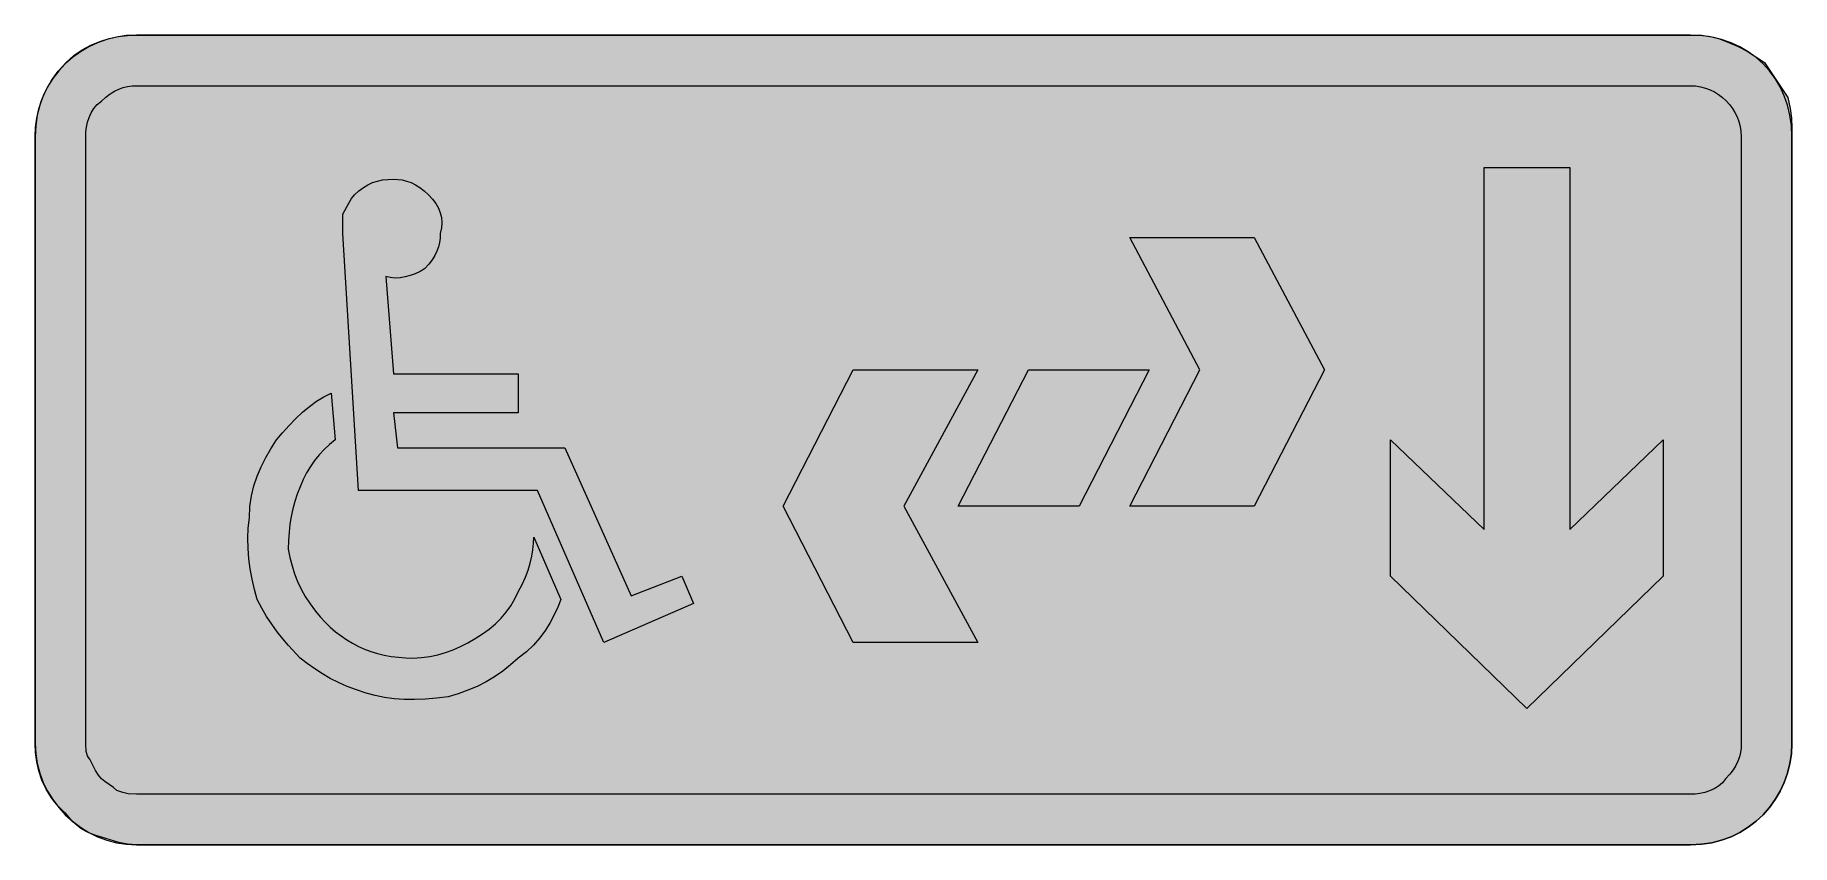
# Model space of a CAD drawing. Header units: metres. Extents: x 12 to 553, y 11 to 260.
import ezdxf

# ---------------------------------------------------------------- set-up
doc = ezdxf.new("R2010")
doc.units = ezdxf.units.M
for name, color, linetype, true_color in [('FILL_BLACK_000000', 7, 'Continuous', 0x000000), ('FILL_SILVER_C3C3C3', 7, 'Continuous', 0xc3c3c3), ('FILL_WHITE_FFFFFF', 7, 'Continuous', 0xffffff), ('STROKE_BLACK_000000', 7, 'Continuous', 0x000000)]:
    doc.layers.add(name, color=color, linetype=linetype, true_color=true_color)

msp = doc.modelspace()

# ---------------------------------------------------------------- hatches: boundary and pattern name
at = {"layer": 'FILL_BLACK_000000', "true_color": 0x000000}
h = msp.add_hatch(color=7, dxfattribs=at)
h.dxf.hatch_style = 1
h.paths.add_polyline_path([(537.75, 41.76), (537.69, 40.41), (537.51, 39.06), (537.18, 37.71), (536.7, 36.36), (536.05, 35.01), (535.22, 33.66), (534.19, 32.31), (532.95, 30.96), (531.94, 29.72), (530.76, 28.69), (529.43, 27.86), (528, 27.21), (526.52, 26.73), (525.02, 26.4), (523.55, 26.22), (522.15, 26.16), (43.35, 26.16), (40.8, 26.31), (39.13, 26.67), (37.35, 27.36), (36.26, 28.26), (34.95, 29.16), (33.64, 30.06), (32.55, 30.96), (31.65, 32.07), (30.75, 33.51), (28.95, 36.96), (28.55, 37.46), (28.26, 38.05), (27.9, 39.36), (27.75, 41.76), (27.75, 228.96), (27.81, 230.36), (27.99, 231.83), (28.32, 233.33), (28.8, 234.81), (29.45, 236.24), (30.28, 237.57), (31.31, 238.75), (32.55, 239.76), (33.9, 241), (35.25, 242.03), (36.6, 242.86), (37.95, 243.51), (39.3, 243.99), (40.65, 244.32), (42, 244.5), (43.35, 244.56), (522.15, 244.56), (523.71, 244.48), (525.23, 244.23), (526.71, 243.84), (528.13, 243.3), (529.49, 242.63), (530.78, 241.84), (531.98, 240.93), (533.1, 239.91), (534.12, 238.79), (535.03, 237.59), (535.82, 236.3), (536.49, 234.94), (537.03, 233.52), (537.42, 232.04), (537.67, 230.52), (537.75, 228.96), (537.75, 41.76)])
at = {"layer": 'FILL_SILVER_C3C3C3', "true_color": 0xc3c3c3}
h = msp.add_hatch(color=7, dxfattribs=at)
h.dxf.hatch_style = 1
h.paths.add_polyline_path([(349.35, 197.76), (387.75, 197.76), (409.35, 156.96), (387.75, 114.96), (349.35, 114.96), (370.95, 156.96), (349.35, 197.76)])
h = msp.add_hatch(color=7, dxfattribs=at)
h.dxf.hatch_style = 1
h.paths.add_polyline_path([(279.75, 114.96), (302.55, 72.96), (264.15, 72.96), (242.55, 114.96), (264.15, 156.96), (302.55, 156.96), (279.75, 114.96)])
h = msp.add_hatch(color=7, dxfattribs=at)
h.dxf.hatch_style = 1
h.paths.add_polyline_path([(318.15, 156.96), (355.35, 156.96), (333.75, 114.96), (296.55, 114.96), (318.15, 156.96)])
at = {"layer": 'FILL_WHITE_FFFFFF', "true_color": 0xffffff}
h = msp.add_hatch(color=7, dxfattribs=at)
h.dxf.hatch_style = 1
h.paths.add_polyline_path([(553.2, 38.64), (552.75, 35.6), (552.01, 32.64), (551.01, 29.8), (549.74, 27.08), (548.22, 24.51), (546.47, 22.09), (544.5, 19.86), (542.32, 17.82), (539.93, 16), (537.36, 14.41), (534.62, 13.07), (531.71, 12), (528.66, 11.21), (525.47, 10.73), (522.15, 10.56), (43.35, 10.56), (40.65, 10.77), (37.95, 11.31), (35.25, 12.08), (32.55, 12.96), (30.81, 13.47), (29.17, 14.08), (27.66, 14.82), (26.25, 15.66), (24.96, 16.62), (23.77, 17.68), (22.71, 18.87), (21.75, 20.16), (20.46, 21.31), (19.27, 22.52), (18.19, 23.76), (17.21, 25.05), (15.55, 27.73), (14.25, 30.51), (13.29, 33.34), (12.64, 36.19), (12.27, 39.01), (12.15, 41.76), (12.15, 228.96), (12.27, 231.71), (12.64, 234.55), (13.29, 237.44), (14.25, 240.36), (15.55, 243.28), (17.21, 246.17), (19.27, 249.01), (21.75, 251.76), (24.11, 253.84), (26.64, 255.6), (29.32, 257.05), (32.1, 258.21), (34.93, 259.08), (37.78, 259.69), (40.6, 260.05), (43.35, 260.16), (522.15, 260.16), (524.87, 260.12), (527.7, 259.86), (529.19, 259.57), (530.76, 259.15), (532.4, 258.55), (534.15, 257.76), (536.85, 256.65), (539.55, 255.21), (544.95, 251.76), (552.15, 240.96), (552.84, 237.57), (553.2, 234.51), (553.33, 231.68), (553.35, 228.96), (553.35, 41.76), (553.2, 38.64)])
h = msp.add_hatch(color=7, dxfattribs=at)
h.dxf.hatch_style = 1
h.paths.add_polyline_path([(484.95, 219.36), (484.95, 107.76), (513.75, 135.36), (513.75, 93.36), (471.75, 52.56), (429.75, 93.36), (429.75, 135.36), (458.55, 107.76), (458.55, 219.36), (484.95, 219.36)])
h = msp.add_hatch(color=7, dxfattribs=at)
h.dxf.hatch_style = 1
h.paths.add_polyline_path([(122.55, 155.76), (160.95, 155.76), (160.95, 143.76), (122.55, 143.76), (123.75, 132.96), (175.35, 132.96), (195.75, 87.36), (211.35, 93.36), (214.95, 84.96), (187.35, 72.96), (166.95, 119.76), (111.75, 119.76), (106.95, 198.96), (106.95, 204.96), (108.75, 208.41), (109.65, 209.85), (110.55, 210.96), (111.9, 212.2), (113.27, 213.23), (114.66, 214.06), (116.1, 214.71), (117.59, 215.19), (119.16, 215.52), (120.8, 215.7), (122.55, 215.76), (123.9, 215.7), (125.25, 215.52), (126.6, 215.19), (127.95, 214.71), (129.3, 214.06), (130.65, 213.23), (132, 212.2), (133.35, 210.96), (134.59, 209.61), (135.6, 208.24), (136.39, 206.85), (136.95, 205.41), (137.29, 203.92), (137.4, 202.35), (137.29, 200.71), (136.95, 198.96), (136.89, 197.61), (136.71, 196.26), (136.38, 194.91), (135.9, 193.56), (135.25, 192.21), (134.42, 190.86), (133.39, 189.51), (132.15, 188.16), (130.75, 187.32), (129.26, 186.6), (127.72, 186.03), (126.15, 185.61), (124.58, 185.36), (123.04, 185.29), (121.55, 185.42), (120.15, 185.76), (122.55, 155.76)])
h = msp.add_hatch(color=7, dxfattribs=at)
h.dxf.hatch_style = 1
h.paths.add_polyline_path([(104.55, 135.36), (102.81, 133.95), (101.17, 132.43), (99.66, 130.8), (98.25, 129.06), (96.96, 127.2), (95.77, 125.23), (94.71, 123.15), (93.75, 120.96), (92.91, 118.71), (92.17, 116.44), (91.56, 114.15), (91.05, 111.81), (90.66, 109.42), (90.37, 106.95), (90.21, 104.41), (90.15, 101.76), (90.66, 99.11), (91.29, 96.57), (92.07, 94.1), (93, 91.71), (94.1, 89.37), (95.38, 87.08), (96.86, 84.81), (98.55, 82.56), (99.95, 80.82), (101.46, 79.18), (103.04, 77.67), (104.7, 76.26), (106.41, 74.97), (108.17, 73.78), (109.95, 72.72), (111.75, 71.76), (113.6, 70.92), (115.56, 70.18), (117.59, 69.57), (119.7, 69.06), (121.86, 68.67), (124.07, 68.38), (126.3, 68.22), (128.55, 68.16), (131.2, 68.27), (133.74, 68.59), (136.21, 69.11), (138.6, 69.81), (140.94, 70.68), (143.23, 71.7), (145.5, 72.87), (147.75, 74.16), (149.94, 75.57), (152.01, 77.08), (153.93, 78.72), (155.7, 80.46), (157.3, 82.32), (158.72, 84.28), (159.94, 86.37), (160.95, 88.56), (162.19, 90.81), (163.22, 93.04), (164.05, 95.25), (164.7, 97.41), (165.18, 99.52), (165.51, 101.55), (165.69, 103.51), (165.75, 105.36), (174.15, 86.16), (173.19, 83.86), (172.09, 81.49), (170.82, 79.09), (169.35, 76.71), (167.66, 74.38), (165.71, 72.15), (163.49, 70.07), (160.95, 68.16), (158.64, 66.02), (156.22, 64.09), (153.69, 62.36), (151.05, 60.81), (148.29, 59.43), (145.42, 58.2), (142.44, 57.12), (139.35, 56.16), (135.81, 55.77), (132.37, 55.5), (129.06, 55.38), (125.85, 55.41), (122.76, 55.61), (119.77, 55.99), (116.91, 56.57), (114.15, 57.36), (111.11, 58.32), (108.26, 59.38), (105.59, 60.57), (103.05, 61.86), (100.63, 63.27), (98.29, 64.78), (96, 66.42), (93.75, 68.16), (90.17, 71.98), (88.41, 74.07), (86.7, 76.26), (85.04, 78.57), (83.46, 80.98), (81.95, 83.52), (80.55, 86.16), (79.71, 89.31), (78.99, 92.46), (78.42, 95.61), (78, 98.76), (77.75, 101.91), (77.68, 105.06), (77.81, 108.21), (78.15, 111.36), (78.31, 114.85), (78.79, 118.15), (79.54, 121.27), (80.55, 124.26), (81.78, 127.13), (83.21, 129.92), (84.81, 132.66), (86.55, 135.36), (88.4, 137.6), (90.36, 139.8), (92.39, 141.92), (94.5, 143.91), (96.66, 145.73), (98.87, 147.34), (101.1, 148.7), (103.35, 149.76), (104.55, 135.36)])

# ---------------------------------------------------------------- linework, layer by layer
at = {"layer": 'FILL_BLACK_000000', "lineweight": 0, "true_color": 0x000000}
msp.add_lwpolyline([(537.75, 41.76), (537.69, 40.41), (537.51, 39.06), (537.18, 37.71), (536.7, 36.36), (536.05, 35.01), (535.22, 33.66), (534.19, 32.31), (532.95, 30.96), (531.94, 29.72), (530.76, 28.69), (529.43, 27.86), (528, 27.21), (526.52, 26.73), (525.02, 26.4), (523.55, 26.22), (522.15, 26.16), (43.35, 26.16), (40.8, 26.31), (39.13, 26.67), (37.35, 27.36), (36.26, 28.26), (34.95, 29.16), (33.64, 30.06), (32.55, 30.96), (31.65, 32.07), (30.75, 33.51), (28.95, 36.96), (28.55, 37.46), (28.26, 38.05), (27.9, 39.36), (27.75, 41.76), (27.75, 228.96), (27.81, 230.36), (27.99, 231.83), (28.32, 233.33), (28.8, 234.81), (29.45, 236.24), (30.28, 237.57), (31.31, 238.75), (32.55, 239.76), (33.9, 241), (35.25, 242.03), (36.6, 242.86), (37.95, 243.51), (39.3, 243.99), (40.65, 244.32), (42, 244.5), (43.35, 244.56), (522.15, 244.56), (523.71, 244.48), (525.23, 244.23), (526.71, 243.84), (528.13, 243.3), (529.49, 242.63), (530.78, 241.84), (531.98, 240.93), (533.1, 239.91), (534.12, 238.79), (535.03, 237.59), (535.82, 236.3), (536.49, 234.94), (537.03, 233.52), (537.42, 232.04), (537.67, 230.52), (537.75, 228.96)], close=True, dxfattribs=at)
at = {"layer": 'FILL_SILVER_C3C3C3', "lineweight": 0, "true_color": 0xc3c3c3}
for points in [[(349.35, 197.76), (387.75, 197.76), (409.35, 156.96), (387.75, 114.96), (349.35, 114.96), (370.95, 156.96)], [(279.75, 114.96), (302.55, 72.96), (264.15, 72.96), (242.55, 114.96), (264.15, 156.96), (302.55, 156.96)], [(318.15, 156.96), (355.35, 156.96), (333.75, 114.96), (296.55, 114.96)]]:
    msp.add_lwpolyline(points, close=True, dxfattribs=at)
at = {"layer": 'FILL_WHITE_FFFFFF', "lineweight": 0, "true_color": 0xffffff}
for points in [[(553.2, 38.64), (552.75, 35.6), (552.01, 32.64), (551.01, 29.8), (549.74, 27.08), (548.22, 24.51), (546.47, 22.09), (544.5, 19.86), (542.32, 17.82), (539.93, 16), (537.36, 14.41), (534.62, 13.07), (531.71, 12), (528.66, 11.21), (525.47, 10.73), (522.15, 10.56), (43.35, 10.56), (40.65, 10.77), (37.95, 11.31), (35.25, 12.08), (32.55, 12.96), (30.81, 13.47), (29.17, 14.08), (27.66, 14.82), (26.25, 15.66), (24.96, 16.62), (23.77, 17.68), (22.71, 18.87), (21.75, 20.16), (20.46, 21.31), (19.27, 22.52), (18.19, 23.76), (17.21, 25.05), (15.55, 27.73), (14.25, 30.51), (13.29, 33.34), (12.64, 36.19), (12.27, 39.01), (12.15, 41.76), (12.15, 228.96), (12.27, 231.71), (12.64, 234.55), (13.29, 237.44), (14.25, 240.36), (15.55, 243.28), (17.21, 246.17), (19.27, 249.01), (21.75, 251.76), (24.11, 253.84), (26.64, 255.6), (29.32, 257.05), (32.1, 258.21), (34.93, 259.08), (37.78, 259.69), (40.6, 260.05), (43.35, 260.16), (522.15, 260.16), (524.87, 260.12), (527.7, 259.86), (529.19, 259.57), (530.76, 259.15), (532.4, 258.55), (534.15, 257.76), (536.85, 256.65), (539.55, 255.21), (544.95, 251.76), (552.15, 240.96), (552.84, 237.57), (553.2, 234.51), (553.33, 231.68), (553.35, 228.96), (553.35, 41.76)], [(484.95, 219.36), (484.95, 107.76), (513.75, 135.36), (513.75, 93.36), (471.75, 52.56), (429.75, 93.36), (429.75, 135.36), (458.55, 107.76), (458.55, 219.36)], [(122.55, 155.76), (160.95, 155.76), (160.95, 143.76), (122.55, 143.76), (123.75, 132.96), (175.35, 132.96), (195.75, 87.36), (211.35, 93.36), (214.95, 84.96), (187.35, 72.96), (166.95, 119.76), (111.75, 119.76), (106.95, 198.96), (106.95, 204.96), (108.75, 208.41), (109.65, 209.85), (110.55, 210.96), (111.9, 212.2), (113.27, 213.23), (114.66, 214.06), (116.1, 214.71), (117.59, 215.19), (119.16, 215.52), (120.8, 215.7), (122.55, 215.76), (123.9, 215.7), (125.25, 215.52), (126.6, 215.19), (127.95, 214.71), (129.3, 214.06), (130.65, 213.23), (132, 212.2), (133.35, 210.96), (134.59, 209.61), (135.6, 208.24), (136.39, 206.85), (136.95, 205.41), (137.29, 203.92), (137.4, 202.35), (137.29, 200.71), (136.95, 198.96), (136.89, 197.61), (136.71, 196.26), (136.38, 194.91), (135.9, 193.56), (135.25, 192.21), (134.42, 190.86), (133.39, 189.51), (132.15, 188.16), (130.75, 187.32), (129.26, 186.6), (127.72, 186.03), (126.15, 185.61), (124.58, 185.36), (123.04, 185.29), (121.55, 185.42), (120.15, 185.76)], [(104.55, 135.36), (102.81, 133.95), (101.17, 132.43), (99.66, 130.8), (98.25, 129.06), (96.96, 127.2), (95.77, 125.23), (94.71, 123.15), (93.75, 120.96), (92.91, 118.71), (92.17, 116.44), (91.56, 114.15), (91.05, 111.81), (90.66, 109.42), (90.37, 106.95), (90.21, 104.41), (90.15, 101.76), (90.66, 99.11), (91.29, 96.57), (92.07, 94.1), (93, 91.71), (94.1, 89.37), (95.38, 87.08), (96.86, 84.81), (98.55, 82.56), (99.95, 80.82), (101.46, 79.18), (103.04, 77.67), (104.7, 76.26), (106.41, 74.97), (108.17, 73.78), (109.95, 72.72), (111.75, 71.76), (113.6, 70.92), (115.56, 70.18), (117.59, 69.57), (119.7, 69.06), (121.86, 68.67), (124.07, 68.38), (126.3, 68.22), (128.55, 68.16), (131.2, 68.27), (133.74, 68.59), (136.21, 69.11), (138.6, 69.81), (140.94, 70.68), (143.23, 71.7), (145.5, 72.87), (147.75, 74.16), (149.94, 75.57), (152.01, 77.08), (153.93, 78.72), (155.7, 80.46), (157.3, 82.32), (158.72, 84.28), (159.94, 86.37), (160.95, 88.56), (162.19, 90.81), (163.22, 93.04), (164.05, 95.25), (164.7, 97.41), (165.18, 99.52), (165.51, 101.55), (165.69, 103.51), (165.75, 105.36), (174.15, 86.16), (173.19, 83.86), (172.09, 81.49), (170.82, 79.09), (169.35, 76.71), (167.66, 74.38), (165.71, 72.15), (163.49, 70.07), (160.95, 68.16), (158.64, 66.02), (156.22, 64.09), (153.69, 62.36), (151.05, 60.81), (148.29, 59.43), (145.42, 58.2), (142.44, 57.12), (139.35, 56.16), (135.81, 55.77), (132.37, 55.5), (129.06, 55.38), (125.85, 55.41), (122.76, 55.61), (119.77, 55.99), (116.91, 56.57), (114.15, 57.36), (111.11, 58.32), (108.26, 59.38), (105.59, 60.57), (103.05, 61.86), (100.63, 63.27), (98.29, 64.78), (96, 66.42), (93.75, 68.16), (90.17, 71.98), (88.41, 74.07), (86.7, 76.26), (85.04, 78.57), (83.46, 80.98), (81.95, 83.52), (80.55, 86.16), (79.71, 89.31), (78.99, 92.46), (78.42, 95.61), (78, 98.76), (77.75, 101.91), (77.68, 105.06), (77.81, 108.21), (78.15, 111.36), (78.31, 114.85), (78.79, 118.15), (79.54, 121.27), (80.55, 124.26), (81.78, 127.13), (83.21, 129.92), (84.81, 132.66), (86.55, 135.36), (88.4, 137.6), (90.36, 139.8), (92.39, 141.92), (94.5, 143.91), (96.66, 145.73), (98.87, 147.34), (101.1, 148.7), (103.35, 149.76)]]:
    msp.add_lwpolyline(points, close=True, dxfattribs=at)
at = {"layer": 'STROKE_BLACK_000000', "lineweight": 0, "true_color": 0x000000}
msp.add_lwpolyline([(43.35, 10.56), (522.15, 10.56), (525.47, 10.73), (528.66, 11.21), (531.71, 12), (534.62, 13.07), (537.36, 14.41), (539.93, 16), (542.32, 17.82), (544.5, 19.86), (546.47, 22.09), (548.22, 24.51), (549.74, 27.08), (551.01, 29.8), (552.01, 32.64), (552.75, 35.6), (553.2, 38.64), (553.35, 41.76), (553.35, 228.96), (553.2, 232.28), (552.75, 235.47), (552.01, 238.52), (551.01, 241.43), (549.74, 244.17), (548.22, 246.74), (546.47, 249.13), (544.5, 251.31), (542.32, 253.28), (539.93, 255.03), (537.36, 256.55), (534.62, 257.82), (531.71, 258.82), (528.66, 259.56), (525.47, 260.01), (522.15, 260.16), (43.35, 260.16), (40.23, 260.01), (37.19, 259.56), (34.23, 258.82), (31.39, 257.82), (28.67, 256.55), (26.1, 255.03), (23.68, 253.28), (21.45, 251.31), (19.41, 249.13), (17.59, 246.74), (16, 244.17), (14.66, 241.43), (13.59, 238.52), (12.8, 235.47), (12.32, 232.28), (12.15, 228.96), (12.15, 41.76), (12.32, 38.64), (12.8, 35.6), (13.59, 32.64), (14.66, 29.8), (16, 27.08), (17.59, 24.51), (19.41, 22.09), (21.45, 19.86), (23.68, 17.82), (26.1, 16), (28.67, 14.41), (31.39, 13.07), (34.23, 12), (37.19, 11.21), (40.23, 10.73), (43.35, 10.56)], dxfattribs=at)

doc.saveas('drawing.dxf')
